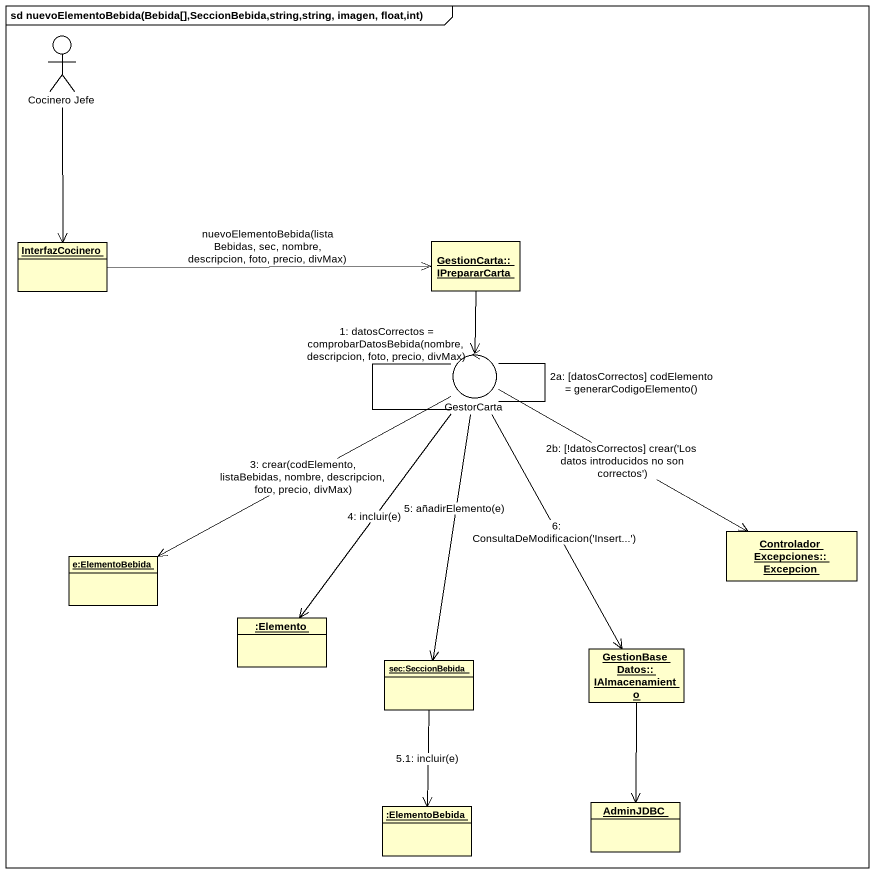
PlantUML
@startuml
mainframe sd nuevoElementoBebida(Bebida[],SeccionBebida,string,string, imagen, float,int)
allowmixing
hide circle
hide empty members
actor "Cocinero Jefe" as Cocinero_Jefe
object InterfazCocinero
object "GestionCarta::IPrepararCarta" as GestionCarta_IPrepararCarta
control GestorCarta
object "e:ElementoBebida" as e_ElementoBebida
object "ControladorExcepciones::Excepcion" as ControladorExcepciones
object ":Elemento" as Elemento
object "GestionBaseDatos::IAlmacenamiento" as GestionBaseDatos
object "sec:SeccionBebida" as sec_SeccionBebida
object ":ElementoBebida" as ElementoBebida
object AdminJDBC
Cocinero_Jefe --> InterfazCocinero
InterfazCocinero -right-> GestionCarta_IPrepararCarta : nuevoElementoBebida(listaBebidas, sec, nombre, descripcion, foto, precio, divMax)
GestionCarta_IPrepararCarta --> GestorCarta
GestorCarta -- GestorCarta : 2a: [datosCorrectos] codElemento = generarCodigoElemento()
GestorCarta -- GestorCarta : 1: datosCorrectos = comprobarDatosBebida(nombre, descripcion, foto, precio, divMax)
GestorCarta -left-> e_ElementoBebida : 3: crear(codElemento, listaBebidas, nombre, descripcion, foto, precio, divMax)
GestorCarta -right-> ControladorExcepciones : 2b: [!datosCorrectos] crear('Los datos introducidos no son correctos')
GestorCarta --> Elemento : 4: incluir(e)
GestorCarta --> GestionBaseDatos : 6: ConsultaDeModificacion('Insert...')
GestorCarta --> sec_SeccionBebida : 5: añadirElemento(e)
GestionBaseDatos --> AdminJDBC
sec_SeccionBebida --> ElementoBebida : 5.1: incluir(e)
@enduml
